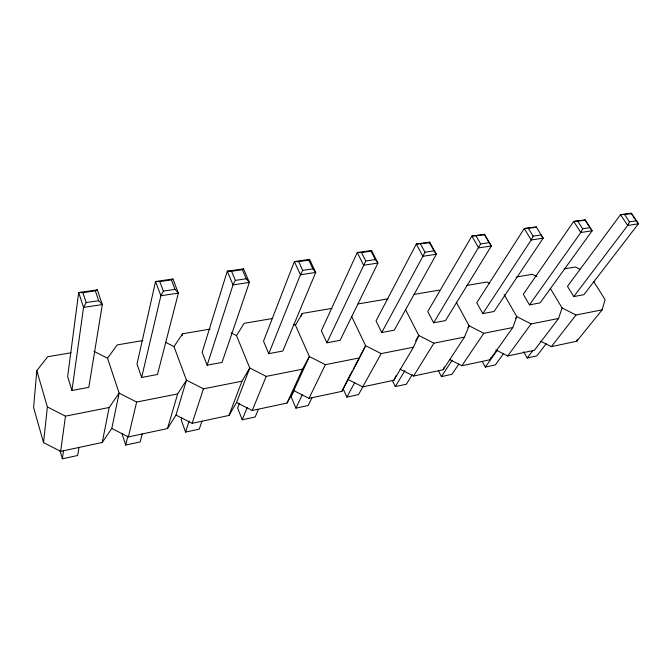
<?xml version="1.0" encoding="UTF-8"?>
<svg xmlns="http://www.w3.org/2000/svg" width="672" height="672" viewBox="0 0 672 672"><rect width="100%" height="100%" fill="white"/><g stroke="black" fill="none" stroke-linecap="round" stroke-linejoin="round"><path stroke-width="1.01" d="M71.056 352.775L47.687 356.748L36.809 370.642L33.6 407.534L43.546 442.63L60.682 451.357L102.228 442.487L111.77 428.442L119.129 393.128L107.537 358.235L93.979 351.33M43.546 442.63L47.368 406.938L36.809 370.642M60.682 451.357L65.453 416.153L47.368 406.938M78.994 447.409L77.666 455.49L62.378 458.808L63.504 450.71M71.929 390.499L83.555 307.406L86.15 302.568L82.874 292.656L78.674 292.538L67.654 376.572L71.929 390.499L88.805 387.341L102.329 304.576L97.331 289.859L78.674 292.538L83.555 307.406L102.329 304.576L98.675 300.703L95.348 290.858L82.874 292.656M102.228 442.487L109.166 407.492L119.129 393.128L136.643 402.049L177.643 393.935L186.463 380.176L173.981 346.576L165.648 342.334M142.22 433.919L140.162 441.932L125.723 445.066L127.848 436.036M141.649 377.454L160.894 295.756L163.372 291.094L159.785 281.585L155.551 281.501L136.996 364.056L141.649 377.454L157.492 374.489L178.382 293.118L172.939 278.998L155.551 281.501L160.894 295.756L178.382 293.118L175.039 289.355L171.41 279.913L159.785 281.585M111.77 428.442L128.394 436.909L136.643 402.049M182.028 335.807L182.582 333.799L210.134 329.104M540.649 341.2L551.359 346.651L576.794 341.225L602.137 309.842L605.069 299.636L593.687 281.543M128.394 436.909L167.488 428.568L177.643 393.935M167.488 428.568L175.997 415.086L186.463 380.176L203.44 388.819L241.962 381.192L249.766 367.996L236.51 335.605L231.126 332.858M576.794 341.225L577.349 339.385M181.801 417.984L181.196 419.933L185.581 432.088L199.248 429.122L201.953 421.184M185.581 432.088L189.109 421.151M207.136 365.198L233.024 284.894L235.376 280.384L231.529 271.261L227.287 271.194L202.154 352.288L207.136 365.198L222.037 362.41L249.354 282.433L243.533 268.867L227.287 271.194L233.024 284.894L249.354 282.433L246.28 278.771L242.399 269.699L231.529 271.261M495.835 349.91L507.73 355.958L534.442 350.263L558.6 318.469L562.044 307.91L550.301 288.389M175.997 415.086L192.133 423.31L203.44 388.819M381.746 332.522L422.89 256.292L436.372 254.26L433.952 250.874L429.517 242.768L429.736 242.122L416.304 244.054L376.034 320.897L381.746 332.522L394.262 330.179L436.372 254.26L429.736 242.122M449.543 359.478L461.866 365.744L489.947 359.755L512.778 327.541L516.776 316.621L504.101 294.496M489.947 359.755L490.686 357.798M192.133 423.31L228.984 415.439L241.962 381.192M228.984 415.439L236.552 402.503L249.766 367.996L266.23 376.379L302.501 369.197L309.38 356.53L295.47 325.256L293.622 324.316M239.476 403.225L237.611 408.047L242.231 419.798L255.175 416.993L258.367 409.374M242.231 419.798L247.212 407.383M268.766 353.665L300.443 274.739L302.694 270.379L298.628 261.601L294.37 261.559L263.508 341.216L268.766 353.665L282.803 351.036L315.731 272.437L309.59 259.375L294.37 261.559L300.443 274.739L315.731 272.437L312.892 268.867L308.801 260.14L309.59 259.375M400.042 369.155L413.582 376.051L443.15 369.743L464.47 337.109L469.09 325.794L456.196 302.056M236.552 402.503L252.235 410.483L266.23 376.379M443.15 369.743L444.31 366.954M301.022 316.285L302.232 313.438L331.8 308.406M352.187 371.171L347.869 379.361L362.704 386.904L393.876 380.26L413.482 347.214L418.782 335.479L405.695 309.901M393.876 380.26L395.9 375.808M252.235 410.483L287.028 403.057L302.501 369.197M287.028 403.057L293.756 390.608L309.38 356.53L325.366 364.669L359.579 357.89L365.627 345.702L351.607 316.428M294.067 390.289L291.094 396.774L295.924 408.156L308.204 405.493L311.892 397.95M295.924 408.156L302.19 394.926M326.878 342.787L365.753 261.013L361.502 252.554L357.252 252.529L321.367 330.767L326.878 342.787L340.116 340.309L377.941 263.063L371.532 250.48L357.252 252.529L363.602 265.222L377.941 263.063L375.329 259.585L371.045 251.177L371.532 250.48M293.756 390.608L309.002 398.37L325.366 364.669M636.611 220.76L629.462 221.819L627.698 225.439L573.762 296.587L567.479 286.331L620.508 214.729L631.193 213.192L638.4 223.826L583.901 294.689L573.762 296.587M590.184 227.657L582.641 228.774L580.801 232.504L529.452 304.878L523.286 294.311L573.728 221.449L585.01 219.828L592.116 230.798L540.12 302.879L529.452 304.878M536.197 226.834L536.441 227.38L524.261 228.547L531.199 239.98L543.178 238.174L541.103 234.948L533.114 236.141L531.199 239.98L482.815 313.606L476.767 302.711L524.261 228.547L536.197 226.834L543.178 238.174L494.054 311.506L482.815 313.606M309.002 398.37L341.905 391.348L347.407 380.276M489.107 242.676L484.554 234.847L471.878 236.074L478.657 247.892L491.35 245.977L489.107 242.676L480.64 243.936L433.65 322.804L427.753 311.556L471.878 236.074L484.529 234.259L491.35 245.977L445.502 320.586L433.65 322.804M433.952 250.874L424.956 252.21L422.89 256.292L416.304 244.054L429.517 242.768M353.144 369.356L358.907 358.436M359.864 356.622L365.627 345.702L381.167 353.615L413.482 347.214M341.905 391.348L359.579 357.89M343.123 388.836L346.886 397.102L354.724 382.586M362.704 386.904L381.167 353.615M363.065 386.425L358.554 394.573L346.886 397.102M295.47 325.256L302.232 313.438M415.59 340.864L418.782 335.479L433.894 343.174L464.47 337.109M392.305 380.36L395.321 386.593L405.023 370.448M412.289 374.632L406.417 384.191L395.321 386.593M413.582 376.051L433.894 343.174M236.51 335.605L244.146 323.324L272.639 318.469M467.964 327.524L469.09 325.794L483.798 333.287L512.778 327.541M438.312 370.549L441.412 376.597L452.172 360.226M458.884 363.997L451.979 374.312L441.412 376.597M173.981 346.576L182.582 333.799M461.866 365.744L483.798 333.287M515.575 318.326L516.776 316.621L531.107 323.912L558.6 318.469M482.362 361.578L485.318 367.072L497.406 350.036M503.362 353.85L495.39 364.888L485.318 367.072M107.537 358.235L117.214 344.921L142.926 340.544M507.73 355.958L531.107 323.912M523.681 351.758L527.209 357.991L532.787 350.624M546.235 343.669L536.819 355.908L527.209 357.991M551.359 346.651L576.005 315.017L602.137 309.842M242.399 269.699L243.533 268.867M171.41 279.913L172.939 278.998M95.348 290.858L97.331 289.859M65.453 416.153L109.166 407.492M358.151 303.92L387.937 298.855M414.112 294.403L439.244 290.128M466.511 285.491L486.956 282.005L489.602 283.357M516.155 277.04L532.283 274.294L536.861 276.629M564.438 268.825L575.392 266.96L579.86 269.237M86.15 302.568L98.675 300.703M163.372 291.094L175.039 289.355M235.376 280.384L246.28 278.771M302.694 270.379L312.892 268.867M365.753 261.013L375.329 259.585M298.628 261.601L308.801 260.14M361.502 252.554L371.045 251.177M585.01 219.828L592.116 230.798L580.801 232.504L573.728 221.449L585.438 220.324M631.193 213.192L638.4 223.826L627.698 225.439L620.508 214.729L631.789 213.654M562.044 307.91L576.005 315.017M624.658 214.679L629.462 221.819M577.903 221.407L582.641 228.774M528.469 228.522L533.114 236.141M476.104 236.057L480.64 243.936M420.546 244.054L424.956 252.21M121.934 433.457L125.723 445.066M60.043 450.786L62.378 458.808M484.529 234.259L484.554 234.847"/></g></svg>
